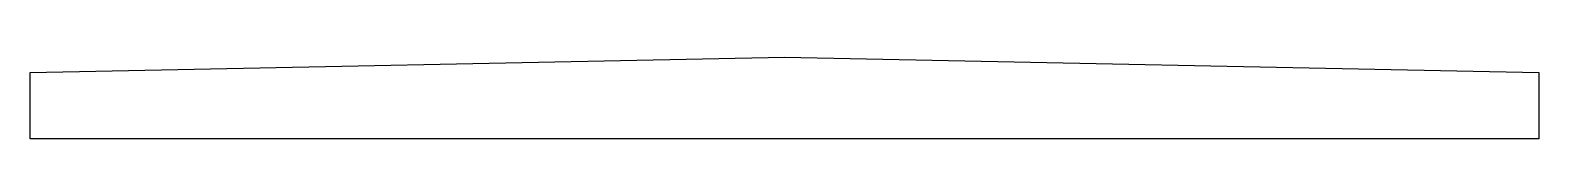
# Model space of a CAD drawing. Header units: millimetres. Extents: x 0 to 3980, y -108 to 108.
import ezdxf

# ---------------------------------------------------------------- set-up
doc = ezdxf.new("R2010")
doc.units = ezdxf.units.MM
doc.header["$LTSCALE"] = 10
doc.layers.add('MEMBERS', color=5, linetype='Continuous')

msp = doc.modelspace()

# ---------------------------------------------------------------- linework, layer by layer
at = {"layer": 'MEMBERS', "color": 3, "linetype": 'Continuous'}
for p, q in [((0, 67.7), (1990, 107.5)), ((1990, 107.5), (3979.8, 67.7)), ((0, -107.5), (0, 67.7)), ((3979.8, 67.7), (3979.8, -107.5)), ((3979.8, -107.5), (0, -107.5))]:
    msp.add_line(p, q, dxfattribs=at)

doc.saveas('drawing.dxf')
